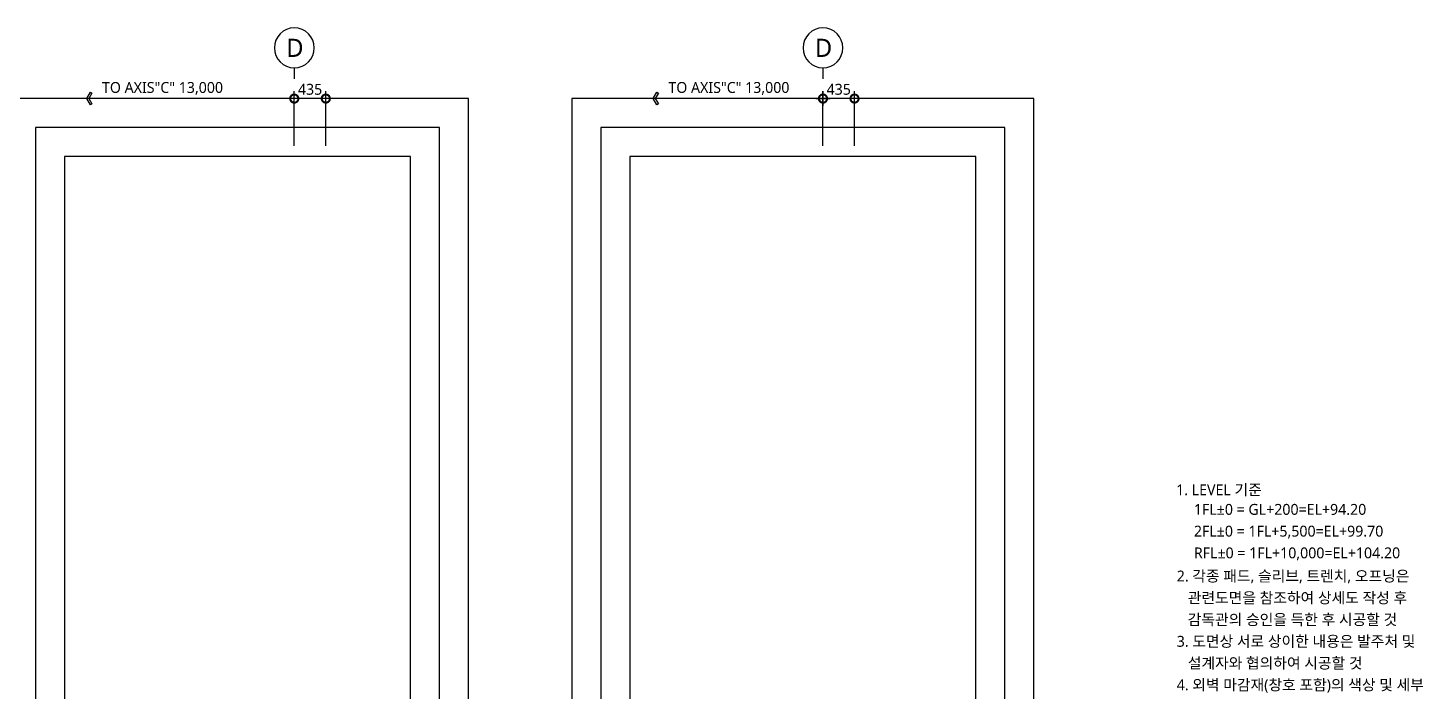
# Model space of a CAD drawing. Header units: millimetres. Extents: x 2568 to 292571, y 1285 to 27671.
# Drawn here: x 21023 to 40271, y 18528 to 27671 of the extents above; entities that cross this region are included whole.
import ezdxf
from ezdxf.enums import TextEntityAlignment as Align

# ---------------------------------------------------------------- set-up
doc = ezdxf.new("R2010")
doc.units = ezdxf.units.MM
doc.header["$LTSCALE"] = 200
doc.layers.get('DEFPOINTS').update_dxf_attribs({"color": 137})
for name, color, linetype in [('3TXT', 3, 'Continuous'), ('A-dim', 7, 'Continuous'), ('DIM', 7, 'Continuous'), ('DIM-2', 7, 'Continuous'), ('TAG', 6, 'Continuous')]:
    doc.layers.add(name, color=color, linetype=linetype)
doc.layers.add('NOPLOT', color=191, linetype='Continuous', plot=False)
doc.styles.add('$0$스타일1', font='malgun.ttf')
doc.styles.add('ARIALB', font='malgun.ttf')
doc.styles.add('T1', font='malgun.ttf')
doc.styles.add('맑은고딕', font='malgun.ttf')
doc.styles.add('스타일1', font='malgun.ttf')
doc.dimstyles.new('CJA', dxfattribs={"dimscale": 300, "dimtxt": 2.7, "dimasz": 1, "dimexe": 2, "dimexo": 3, "dimgap": 1, "dimtad": 1, "dimdec": 0, "dimzin": 1, "dimdsep": 46, "dimlunit": 6, "dimtxsty": '$0$스타일1', "dimblk": 'CJDOT', "dimcen": 0.09, "dimdle": 1, "dimclrd": 256, "dimclre": 256, "dimclrt": 3, "dimadec": 0, "dimazin": 0, "dimtfac": 1, "dimtdec": 0, "dimtix": 1, "dimtmove": 2, "dimatfit": 3, "dimldrblk": 'CJDOT', "dimfxl": 1, "dimtolj": 1, "dimtzin": 1, "dimarcsym": 0})
doc.dimstyles.new('GAUN-50', dxfattribs={"dimscale": 50, "dimtxt": 3, "dimasz": 1, "dimexe": 2, "dimexo": 3, "dimgap": 1, "dimtad": 1, "dimdec": 0, "dimzin": 1, "dimdsep": 46, "dimlunit": 6, "dimtxsty": '스타일1', "dimblk": 'GAUN-DOT', "dimcen": -2, "dimdle": 2, "dimclrd": 256, "dimclre": 256, "dimclrt": 3, "dimadec": 0, "dimazin": 0, "dimtfac": 1, "dimtdec": 0, "dimtix": 1, "dimtmove": 2, "dimatfit": 3, "dimldrblk": 'DOTSMALL', "dimfxl": 1, "dimtolj": 1, "dimtzin": 1, "dimarcsym": 0})

# ---------------------------------------------------------------- blocks, each defined once
blk = doc.blocks.new('bu-v')
at = {"layer": 'TAG', "ltscale": 0.2}
blk.add_line((0, 3), (0, 0), dxfattribs=at)
blk.add_circle((0, 8.5), 5.5, dxfattribs=at)
at = {"layer": 'TAG', "color": 3, "style": 'ARIALB'}
blk.add_attdef('1', text='', height=5, dxfattribs=at).set_placement((0, 8.5), align=Align.MIDDLE_CENTER)
blk = doc.blocks.new('_DotSmall')
at = {"color": 0, "linetype": 'ByBlock', "const_width": 0.5}
blk.add_lwpolyline([(-0.0625, 0, 1), (0.0625, 0, 1)], format="xyb", close=True, dxfattribs=at)
blk = doc.blocks.new('*D15')
at = {"layer": 'DEFPOINTS', "color": 0, "transparency": 16777216}
for p in [(24698, 26697), (24698, 25897), (25133, 25897)]:
    blk.add_point(p, dxfattribs=at)
at = {"layer": 'DIM', "color": 7, "lineweight": -2, "transparency": 16777216}
for p, q in [((24698, 26047), (24698, 26797)), ((25133, 26047), (25133, 26797)), ((25233, 26697), (24598, 26697))]:
    blk.add_line(p, q, dxfattribs=at)
at = {"layer": 'DIM', "color": 7, "lineweight": -2, "transparency": 16777216, "xscale": 225, "yscale": 225, "zscale": 225, "rotation": 180}
blk.add_blockref('_DotSmall', (24698, 26697), dxfattribs=at)
at = {"layer": 'DIM', "color": 7, "lineweight": -2, "transparency": 16777216, "xscale": 225, "yscale": 225, "zscale": 225}
blk.add_blockref('_DotSmall', (25133, 26697), dxfattribs=at)
at = {"layer": 'DIM', "color": 3, "transparency": 16777216, "insert": (24916, 26824), "char_height": 150, "attachment_point": 5, "style": '스타일1'}
blk.add_mtext('\\A1;435', dxfattribs=at)
blk = doc.blocks.new('CJDOT')
blk.add_line((-2, 0), (2, 0))
at = {"const_width": 0.5}
blk.add_lwpolyline([(-0.25, 0, 1), (0.25, 0, 1)], format="xyb", close=True, dxfattribs=at)
blk = doc.blocks.new('GAUN-DOT')
at = {"linetype": 'ByBlock'}
for p, q in [((2, 0), (-2, 0)), ((0, -2), (0, 2))]:
    blk.add_line(p, q, dxfattribs=at)
at = {"const_width": 2.25}
blk.add_lwpolyline([(0, 0.28125, 1), (0, -0.28125, 1)], format="xyb", close=True, dxfattribs=at)
blk = doc.blocks.new('*D65')
at = {"layer": 'DEFPOINTS', "color": 0, "transparency": 16777216}
for p in [(31992, 26697), (31992, 25897), (32427, 25897)]:
    blk.add_point(p, dxfattribs=at)
at = {"layer": 'DIM', "lineweight": -2, "transparency": 16777216}
for p, q in [((31992, 26047), (31992, 26797)), ((32427, 26047), (32427, 26797)), ((32377, 26697), (32042, 26697))]:
    blk.add_line(p, q, dxfattribs=at)
at = {"layer": 'DIM', "lineweight": -2, "transparency": 16777216, "xscale": 50, "yscale": 50, "zscale": 50, "rotation": 180}
blk.add_blockref('GAUN-DOT', (31992, 26697), dxfattribs=at)
at = {"layer": 'DIM', "lineweight": -2, "transparency": 16777216, "xscale": 50, "yscale": 50, "zscale": 50}
blk.add_blockref('GAUN-DOT', (32427, 26697), dxfattribs=at)
at = {"layer": 'DIM', "color": 3, "transparency": 16777216, "insert": (32209, 26824), "char_height": 150, "attachment_point": 5, "style": '스타일1'}
blk.add_mtext('\\A1;435', dxfattribs=at)
blk = doc.blocks.new('A$C1ac9ef66')
at = {"layer": '3TXT', "style": '스타일1'}
for s, p in [('1. LEVEL 기준', (0, 0)), ('1FL±0 = GL+200=EL+94.20', (245, -270)), ('2FL±0 = 1FL+5,500=EL+99.70', (245, -570)), ('RFL±0 = 1FL+10,000=EL+104.20', (245, -870)), ('2. 각종 패드, 슬리브, 트렌치, 오프닝은', (8, -1189)), ('   관련도면을 참조하여 상세도 작성 후 ', (8, -1489)), ('   감독관의 승인을 득한 후 시공할 것', (8, -1789)), ('3. 도면상 서로 상이한 내용은 발주처 및   ', (8, -2089)), ('   설계자와 협의하여 시공할 것', (8, -2389)), ('4. 외벽 마감재(창호 포함)의 색상 및 세부', (8, -2689)), ('   디테일에 대하여는 시방서를 기준으로', (8, -2989)), ('   SHOP.DWG 및 SAMPLE을 제출하여', (8, -3289)), ('   감독관 및 발주처의 승인 후 시공할 것', (8, -3589)), ('5. PIPE RACK(설비가대)관련 LEVEL 및 ', (8, -3889)), ('   상세는 감독관과 협의 후 시공할 것 ', (8, -4189)), ('6. 내화구조 성능기준', (8, -4489)), ('   - 기둥, 보, 바닥 : 1시간', (8, -4789)), ('   - 지붕 : 0.5시간', (8, -5089))]:
    blk.add_text(s, height=150, dxfattribs=at).set_placement(p)

msp = doc.modelspace()

# ---------------------------------------------------------------- linework, layer by layer
at = {"layer": 'A-dim', "ltscale": 30}
for points in [[(24698.5, 26696.5), (21835.5, 26696.5), (21885.5, 26783.1), (21907.1, 26770.6), (21864.3, 26696.5), (21907.1, 26622.4), (21885.5, 26609.9), (21835.5, 26696.5)], [(31991.6, 26696.5), (29649.5, 26696.5), (29699.5, 26783.1), (29721.1, 26770.6), (29678.3, 26696.5), (29721.1, 26622.4), (29699.5, 26609.9), (29649.5, 26696.5)]]:
    msp.add_lwpolyline(points, dxfattribs=at)
at = {"layer": 'NOPLOT'}
for points in [[(20729, 5455.2), (27099.7, 5455.2), (27099.7, 26696.5), (20729, 26696.5)], [(28529, 5455.2), (34899.7, 5455.2), (34899.7, 26696.5), (28529, 26696.5)], [(21129, 5855.2), (26699.7, 5855.2), (26699.7, 26296.5), (21129, 26296.5)], [(28929, 5855.2), (34499.7, 5855.2), (34499.7, 26296.5), (28929, 26296.5)], [(21529, 6255.2), (26299.7, 6255.2), (26299.7, 25896.5), (21529, 25896.5)], [(29329, 6255.2), (34099.7, 6255.2), (34099.7, 25896.5), (29329, 25896.5)]]:
    msp.add_lwpolyline(points, close=True, dxfattribs=at)

# ---------------------------------------------------------------- block references
at = {"layer": 'DIM-2'}
msp.add_blockref('A$C1ac9ef66', (36864.2, 21227.8), dxfattribs=at)
at = {"layer": 'TAG'}
ref = msp.add_blockref('bu-v', (24698.5, 26971.2), dxfattribs=dict(at, xscale=-50.00000000000169, yscale=50.00000000000169, zscale=50.00000000000169))
ref.add_attrib('1', 'D', dxfattribs={"color": 3, "height": 250, "style": '맑은고딕'}).set_placement((24707, 27396.2), align=Align.MIDDLE_CENTER)
ref = msp.add_blockref('bu-v', (31991.6, 26971.2), dxfattribs=dict(at, xscale=-50.00000000000169, yscale=50.00000000000169, zscale=50.00000000000169))
ref.add_attrib('1', 'D', dxfattribs={"color": 3, "height": 250, "style": '맑은고딕'}).set_placement((32000.1, 27396.2), align=Align.MIDDLE_CENTER)

# ---------------------------------------------------------------- texts
at = {"layer": 'A-dim', "color": 3, "style": 'T1'}
for p in [(22045.5, 26775.1), (29859.5, 26775.1)]:
    msp.add_text('TO AXIS"C" 13,000', height=150, dxfattribs=at).set_placement(p)

# ---------------------------------------------------------------- dimensions: what is measured, and where the dimension line sits
at = {"layer": 'DIM'}
dim = msp.add_linear_dim(base=(24698.5, 26696.5), p1=(25133.5, 25896.5), p2=(24698.5, 25896.5), angle=180, dimstyle='CJA', override={"dimscale": 50, "dimtxt": 3, "dimasz": 4.5, "dimtxsty": '스타일1', "dimblk1": 'DotSmall', "dimblk2": 'DotSmall', "dimsah": 1, "dimdle": 2, "dimclrd": 7, "dimclre": 7}, dxfattribs=at)
dim.commit()
dim.dimension.update_dxf_attribs({"geometry": '*D15', "text_midpoint": (24916, 26824)})
dim = msp.add_linear_dim(base=(31991.6, 26696.5), p1=(32426.6, 25896.5), p2=(31991.6, 25896.5), angle=180, dimstyle='GAUN-50', dxfattribs=at)
dim.commit()
dim.dimension.update_dxf_attribs({"geometry": '*D65', "text_midpoint": (32209.1, 26824)})

doc.saveas('drawing.dxf')
